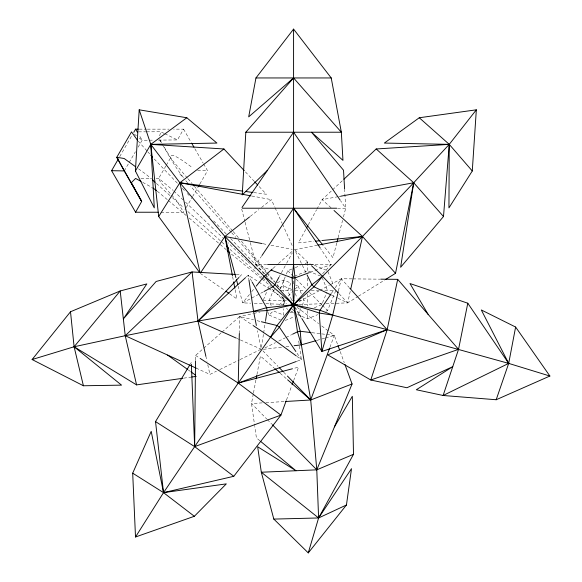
<?xml version="1.0" encoding="UTF-8"?>
<svg xmlns="http://www.w3.org/2000/svg" width="582" height="582" viewBox="0 0 582 582"><rect width="100%" height="100%" fill="white"/><g stroke="black" fill="none" stroke-linecap="round" stroke-linejoin="round"><path stroke-width="0.44" stroke-dasharray="2.91 2.18" d="M293.757 283.958L293.83 275.832M195.516 359.952L195.559 355.435L203.031 348.844M239.326 333.588L239.697 316.492L252.952 313.589M261.42 347.389L263.508 333.915M263.646 333.013L265.028 324.029M265.174 323.134L265.588 320.435M253.316 393.839L251.504 403.515L254.647 425.537M253.483 392.959L255.956 379.777M256.953 374.495L260.416 356.038L274.006 367.919M326.036 303.615L347.665 302.887L350.24 291.378M338.44 290.876L341.307 278.763L352.045 278.873M336.76 242.956L332.962 257.717L323.403 245.691M338.098 237.74L342.565 220.374M343.46 216.897L345.693 208.218L344.66 190.125M159.628 135.861L160.814 131.765L163.986 133.322M329.936 347.316L334.272 335.414L321.424 325.716M286.497 399.972L291.764 385.662M293.619 380.606L298.581 367.14L293.335 368.522M263.428 299.781L266.767 291.706M268.106 288.476L269.11 286.06M280.204 288.978L286.038 274.879M286.38 274.049L287.755 270.732L291.902 269.015M290.84 283.187L287.755 290.636L292.215 301.396M299.497 311.887L298.166 315.109L296.944 313.894M299.832 311.079L300.836 308.656M302.174 305.426L304.182 300.588L303.178 298.166M314.28 307.791L321.73 304.706L326.873 292.288M325.898 311.225L327.557 310.533L335.799 290.636M278.8 277.556L280.982 273.576M281.412 272.776L286.206 264.01M286.642 263.217L292.302 252.857M305.717 229.512L298.377 242.876L313.727 241.341M308.307 224.79L316.506 209.855M316.943 209.069L322.122 199.633L332.016 190.365M158.442 140.109L177.459 139.935L183.556 129.146L173.596 129.146M119.739 156.58L132.412 134.631M160.923 212.234L183.556 212.234L185.818 208.312M186.269 207.534L192.155 197.342M192.606 196.556L198.04 187.149M199.844 184.014L207.541 170.686L203.467 163.637M165.877 165.979L158.711 178.325L160.639 182.515L171.159 194.475M166.328 165.208L170.359 158.268L163.316 145.995M124.242 170.926L128.717 163.258M129.16 162.494L135.424 151.757M138.109 147.159L142.132 140.255L153.91 140.146M190.365 364.019L191.303 362.462M264.592 273.729L255.956 264.504L261.471 256.247M331.675 293.008L334.715 288.505M335.225 287.755L341.307 278.763L349.149 287.472M249.445 294.485L242.643 302.887L238.205 286.286M251.715 291.684L254.545 288.185M322.581 273.729L331.216 264.504L320.682 248.74M239.609 276.77L241.472 274.784L236.081 274.478M267.771 311.887L269.11 315.109L273.365 310.861L283.638 315.109L283.638 308.758M279.142 305.077L284.918 299.301M288.126 296.093L293.263 290.956M295.125 289.094L298.166 286.06L295.743 285.056M332.671 189.747L342.565 180.478M246.23 277.01L248.238 275.177L258.066 281.572M273.009 268.418L277.76 264.184M278.436 263.581L292.688 250.878M203.707 348.247L221.364 332.664M222.04 332.067L239.697 316.492L253.585 319.853M250.26 216.38L258.706 209.68M261.529 207.447L271.387 199.633L274.733 207.017M338.033 298.282L347.665 302.887L357.704 296.689M358.476 296.209L384.724 280M299.032 301.68L318.972 290.869M319.765 290.44L329.339 285.245M330.139 284.816L341.307 278.763M263.348 291.866L242.643 302.887L250.689 303.171M264.89 347.912L275.475 342.674M278.727 341.067L285.245 337.844M286.053 337.444L291.757 334.621M196.098 368.086L209.942 374.415L216.446 371.207M219.698 369.606L239.202 359.996M240.017 359.596L261.143 349.178L257.433 330.722M295.22 267.64L300.196 265.581M305.172 263.522L307.66 262.489L310.148 263.522M277.178 282.714L283.638 280.044L290.898 283.048M294.412 276.217L307.66 270.732L321.73 276.566L327.557 290.636M274.944 289.661L273.365 290.316L269.11 300.588L271.401 306.117M279.687 287.697L283.638 286.06L293.117 289.989M289.96 312.498L293.117 311.188M285.253 320.464L294.128 316.783M301.854 316.375L307.66 318.776L317.605 314.658M297.147 361.167L301.352 359.603L298.675 340.703M310.177 272.296L331.216 264.504L314.193 264.504M316.95 340.39L324.749 338.149M325.614 337.902L334.272 335.414L337.706 344.791M253.832 313.4L260.016 312.047M305.892 272.5L294.652 249.671L316.964 245.328M338.127 196.68L322.122 199.633L332.046 208.691M339.015 196.52L340.79 196.192M183.737 378.154L190.852 377.136M263.442 349.316L282.401 347.09M286.017 346.661L290.527 346.13M262.271 402.875L251.504 403.515L266.716 418.967M265.858 402.657L284.693 401.536M298.995 304.524L325.134 303.644M140.946 178.419L151.604 178.361M156.041 178.339L158.711 178.325L173.145 190.416M138.618 131.852L145.718 131.823M146.613 131.823L160.814 131.765M139.2 129.146L146.446 129.146M147.348 129.146L169.071 129.146M337.604 208.218L345.693 208.218L340.586 200.761M250.296 242.512L255.956 264.504L266.709 264.504M280.335 290.636L291.378 290.636M294.994 290.636L304.037 290.636M311.275 290.636L318.514 290.636M324.843 290.636L334.155 290.636M263.093 300.588L286.359 300.588M291.808 300.588L297.257 300.588M298.166 300.588L304.182 300.588M352.939 278.887L379.791 279.164M197.604 170.504L207.541 170.686M254.261 303.302L262.307 303.593M265.879 303.717L285.544 304.422M311.887 332.678L320.842 333.777M321.737 333.886L334.272 335.414M253.737 192.569L266.345 194.25L258.357 185.716M251.839 196.025L271.387 199.633M263.02 243.749L267.458 244.593M271.001 245.269L292.273 249.329M257.062 320.689L260.532 321.533M255.956 264.504L270.259 269.801M314.295 265.239L327.557 270.732M291.073 311.908L293.561 312.941M297.708 314.658L301.025 316.033M269.11 315.109L280.408 319.794M237.049 338.455L239.544 339.568M240.373 339.939L261.143 349.178M331.616 295.22L337.233 297.904M164.779 133.707L177.459 139.935M142.685 182.341L152.12 187.542M195.559 355.435L199.371 357.901M258.823 282.066L267.887 287.974M268.644 288.468L285.275 299.293M239.697 316.492L252.479 325.076M200.208 273.322L225.147 290.694M229.548 293.764L236.881 298.872L234.997 289.072M188.233 369.897L190.445 371.483M138.494 168.838L146.373 174.527L151.051 178.696M296.951 356.402L301.352 359.603L296.362 352.234M297.155 307.398L318.572 323.563M134.347 134.115L136.472 135.788M139.302 138.021L142.132 140.255L139.076 135.068M261.362 278.509L230.574 253.388M262.067 279.076L271.168 286.482M259.878 440.749L256.407 437.868L254.77 426.417M157.249 191.172L167.66 199.924M168.351 200.506L186.386 215.675M189.15 218.032L219.523 243.96M220.214 244.549L226.427 249.853M229.999 249.416L262.133 277.359M262.817 277.949L266.92 281.521M280.124 373.258L286.926 379.202M156.398 183.461L171.777 197.167M172.447 197.764L183.817 207.92M187.833 211.528L225.299 245.211M246.943 260.765L227.94 242.687M247.597 261.383L250.886 264.475M254.167 267.575L255.483 268.811M173.8 191.034L182.901 199.699M185.505 202.172L222.71 237.682M294.652 249.671L308.933 263.282M287.755 270.732L293.583 276.566M296.143 279.12L306.379 289.356M309.573 292.557L321.73 304.706M322.312 305.288L327.557 310.533M272.15 289.094L286.846 303.797M291.982 308.933L293.91 310.861M267.349 419.607L271.779 424.118M262.897 350.822L277.992 366.347M283.66 372.174L286.802 375.405M187.324 193.559L189.201 195.508M208.64 215.704L209.898 217.006M213.659 220.92L226.202 233.949M230.588 238.511L267.4 277.17M177.372 183.192L153.794 158.537M182.348 188.372L184.836 190.961M339.095 293.801L347.665 302.887M245.451 171.937L254.058 181.126M265.21 274.391L268.906 278.342M138.21 141.12L147.202 151.167M147.799 151.837L149.596 153.844M231.061 232.051L190.532 186.138M231.658 232.727L235.834 237.434M238.22 240.126L266.534 273.016M171.741 195.145L177.001 201.125L183.556 212.234M179.816 173.909L183.388 177.983M185.774 180.704L187.557 182.741M232.589 230.872L194.875 186.902M233.178 231.556L238.504 237.747M267.123 273.7L274.18 281.972M277.119 285.413L278.298 286.795M187.353 178.027L171.719 159.592L163.484 145.922M187.928 178.71L191.98 183.49M241.457 241.188L280.408 288.65M159.824 139.84L163.025 145.158M183.556 129.146L191.245 142.466M194.868 148.737L203.016 162.851M159.788 139.855L162.873 145.224M251.744 281.375L248.238 275.177L249.016 280.473M275.104 207.832L282.161 223.423M282.532 224.237L292.564 246.39M327.899 271.561L333.741 285.66M298.166 286.06L301.505 294.128M295.22 293.474L297.184 298.217M281.921 296.442L285.355 304.728M286.73 308.045L287.413 309.704M340.208 351.601L344.268 362.681M241.705 209.091L244.869 221.407M245.095 222.288L250.071 241.632M205.832 356.053L207.01 361.298M207.789 364.798L209.942 374.415M232.604 276.588L233.462 281.048M307.66 262.489L307.66 270.732M307.66 277.97L307.66 287.923M307.66 294.252L307.66 306.016M307.66 310.533L307.66 318.776M283.638 280.044L283.638 291.509M283.638 297.86L283.638 305.128M183.141 177.19A956.808 29.988 45 0 1 191.507 167.012"/><path stroke-width="0.87" d="M194.352 516.285L163.52 492.641L151.211 431.349L132.696 473.173L163.52 492.641L226.318 483.868L194.352 516.285L135.504 537.004L163.52 492.641L194.657 446.627L195.501 360.855M286.191 400.816L280.924 415.126L233.782 476.302L194.657 446.627L238.242 383.08L239.326 333.588M344.609 189.215L343.518 170.22L311.508 132.223L342.958 160.377L341.35 132.223L293.583 77.952L245.822 132.223L242.243 194.89L267.531 170.22M135.41 170.977L139.2 109.823L186.815 117.753L216.919 143.063L150.782 144.365L135.41 170.977L154.288 207.905L150.782 144.365L139.2 109.823M472.278 170.977L476.331 109.823L419.266 117.753L384.353 143.063L449.253 144.365L472.278 170.977L448.94 207.905L449.253 144.365L476.331 109.823M343.889 179.241L376.205 148.97L449.253 144.365L413.707 182.748L400.627 267.284L443.499 216.519L449.253 144.365L419.266 117.753M245.822 132.223L341.35 132.223L331.216 77.952L293.583 29.1L293.583 264.504L292.135 277.905L293.583 304.706L297.453 331.798L301.367 344.857L310.708 399.994L316.783 469.834L318.601 517.965L308.271 552.9L273.816 519.086L261.311 472.228L257.673 446.765L295.962 470.729L260.569 441.331M308.271 552.9L346.45 504.98L351.506 468.641L318.601 517.965L273.816 519.086M265.588 320.435L267.116 310.555L266.614 307.711L252.181 282.146M293.583 29.1L255.956 77.952L248.689 116.88L293.583 77.952M256.124 378.897L256.786 375.375M428.112 314.353L409.975 283.536L467.79 303.215L458.536 349.346L443.12 395.484L508.69 363.394L515.623 327.048L481.307 309.951L508.69 363.394L549.888 376.037L496.184 399.747L443.12 395.484L416.319 389.751L452.752 366.66L406.949 387.75L370.785 380.01L327.768 354.904L387.168 329.681L508.69 363.394L496.184 399.747M385.495 279.52L395.527 273.322L413.707 182.748L376.205 148.97M397.688 279.353L458.536 349.346L370.785 380.01L387.168 329.681L397.688 279.353L380.686 279.171M350.83 288.723L362.491 236.474L413.707 182.748L443.499 216.519M349.753 288.141L387.168 329.681L321.868 351.463L332.708 315.109L338.237 291.742M336.985 242.083L337.873 238.613M285.595 401.485L310.708 399.994L329.623 348.16M292.077 384.818L293.313 381.45M344.893 364.383L352.074 383.974L316.783 469.834L261.311 472.228L318.601 517.965L346.45 504.98M278.8 277.556L274.879 284.729L272.9 286.781L264.141 291.444M306.583 227.94L307.878 225.576M318.601 517.965L353.5 454.316L352.321 396.306L334.424 426.904M200.128 358.396L238.242 383.08L270.528 337.204L277.025 325.52L293.583 304.706L311.916 284.729L322.559 276.275L362.491 236.474L334.032 210.502M158.209 212.234L135.584 212.234L141.673 201.445L131.336 182.632L135.613 178.441L141.113 181.475M135.584 212.234L111.599 170.686L118.386 158.93M133.773 132.281L135.584 129.146L138.298 129.146M198.491 186.364L199.393 184.8M233.782 476.302L163.52 492.641L155.532 421.586L189.892 364.798M199.677 272.594L158.697 216.519L179.874 182.748L223.939 148.97L244.222 170.628M261.973 255.498L293.583 208.218L322.835 244.986M200.71 272.572L224.907 236.474L249.554 216.941M331.165 293.757L320.02 310.242L319.271 313.043L321.868 351.463L301.832 318.507M241.988 207.468L293.583 132.223L340.07 200.019M70.502 311.756L74.103 346.763L121.543 385.139L83.408 385.764L32.112 359.531L70.502 311.756L120.205 290.964L146.831 283.914L123.348 318.921L156.143 281.455L192.075 271.947L235.186 274.428M256.247 286.082L264.184 276.275L272.325 269.022M311.53 265.756L322.559 276.275L313.953 286.781L293.583 304.706L292.52 306.168L293.583 304.706L295.03 277.905L293.583 264.504M32.112 359.531L74.103 346.763L120.205 290.964L125.232 335.712L136.581 384.891L182.85 378.285M253.235 325.585L270.528 337.204L279.396 327.179L293.583 304.706L298.093 304.553M83.408 385.764L74.103 346.763L125.232 335.712L198.004 321.075L238.984 277.432M205.832 356.053L198.004 321.075L245.56 277.621M186.815 117.753L150.782 144.365L158.697 216.519M292.564 334.221L297.453 331.798L300.247 331.26L310.992 332.569M353.5 454.316L316.783 469.834L272.42 424.758M287.603 379.799L310.708 399.994L352.074 383.974M155.532 421.586L194.657 446.627L280.924 415.126L238.242 383.08L296.303 361.48M309.34 272.602L295.03 277.905L292.135 277.905L271.103 270.113M294.143 345.708L301.367 344.857L316.084 340.637M196.098 368.086L125.232 335.712L192.075 271.947L198.004 321.075L253.541 311.377L266.614 307.711L293.583 304.706L295.016 305.783M238.242 383.08L292.455 368.755M317.859 245.153L362.491 236.474L395.527 273.322M340.79 196.192L413.707 182.748M191.74 377.012L196.192 376.379M315.539 241.166L320.049 240.715M321.861 240.533L362.491 236.474M249.016 280.473L253.541 311.377L267.116 310.555L293.583 304.706L300.247 331.26L301.367 344.857M255.956 77.952L331.216 77.952M242.381 208.218L336.709 208.218M267.604 264.504L313.298 264.504M111.599 170.686L124.242 170.926L141.673 201.445L116.778 157.293L131.517 131.881L137.614 140.451M291.8 304.641L293.583 304.706L274.879 284.729L264.184 276.275L224.907 236.474L179.874 182.748L150.782 144.365L223.939 148.97M200.012 272.441L179.874 182.748L242.927 191.136M245.626 191.493L252.835 192.453M332.708 315.109L319.271 313.043L293.444 304.706L320.02 310.242L332.708 315.109L387.168 329.681M179.874 182.748L250.951 195.858M232.436 275.701L224.907 236.474L262.133 243.582M261.398 321.744L277.025 325.52L279.396 327.179L295.86 351.499M198.004 321.075L236.219 338.084M330.809 294.834L313.953 286.781L311.916 284.729L307.1 274.944M152.906 187.971L156.558 190.59M74.103 346.763L136.581 384.891M290.563 302.735L293.583 304.706L272.9 286.781L264.184 276.275M225.881 291.211L228.813 293.255M167.587 355.064L187.499 369.366M191.18 372.014L195.61 375.194M135.628 166.772L124.162 158.5L116.778 157.293L124.242 170.926M270.528 337.204L296.216 355.864M227.118 250.442L229.883 252.799M274.689 368.508L279.447 372.669M152.389 179.889L155.067 182.268M226.638 246.412L228.646 248.216M279.251 367.642L283.027 371.527M287.435 376.052L310.708 399.994M322.559 276.275L337.873 292.506M254.669 181.78L257.739 185.061M150.796 155.183L152.593 157.191M192.562 184.174L194.301 186.218M515.623 327.048L549.888 376.037M467.79 303.215L508.69 363.394M293.583 208.218L320.18 247.99M295.307 307.776L296.238 309.304M297.642 311.603L298.573 313.138M299.504 314.673L300.901 316.972M135.584 129.146L137.33 132.107M191.704 143.252L193.966 147.173M338.018 345.643L339.582 349.898M224.907 236.474L235.877 277.549M236.343 279.295L237.74 284.54M253.541 311.377L256.371 325.44M233.629 281.935L234.83 288.177M132.696 473.173L135.504 537.004M191.376 364.274L194.657 446.627"/></g></svg>
